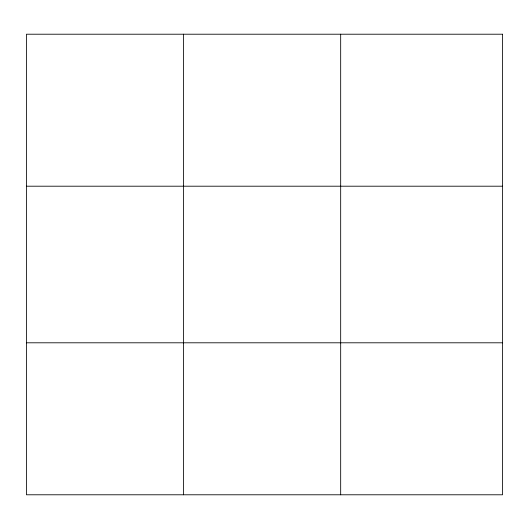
<?xml version="1.0" encoding="UTF-8"?>
<svg xmlns="http://www.w3.org/2000/svg" width="529" height="529" viewBox="0 0 529 529"><rect width="100%" height="100%" fill="white"/><g stroke="black" fill="none" stroke-linecap="round" stroke-linejoin="round"><path stroke-width="0.79" d="M183.563 34.213L183.563 494.787M340.676 34.213L340.676 494.787M26.45 186.201L502.55 186.201M26.45 342.799L502.55 342.799M502.55 34.213L502.55 494.787L26.45 494.787L26.45 34.213L502.55 34.213"/></g></svg>
